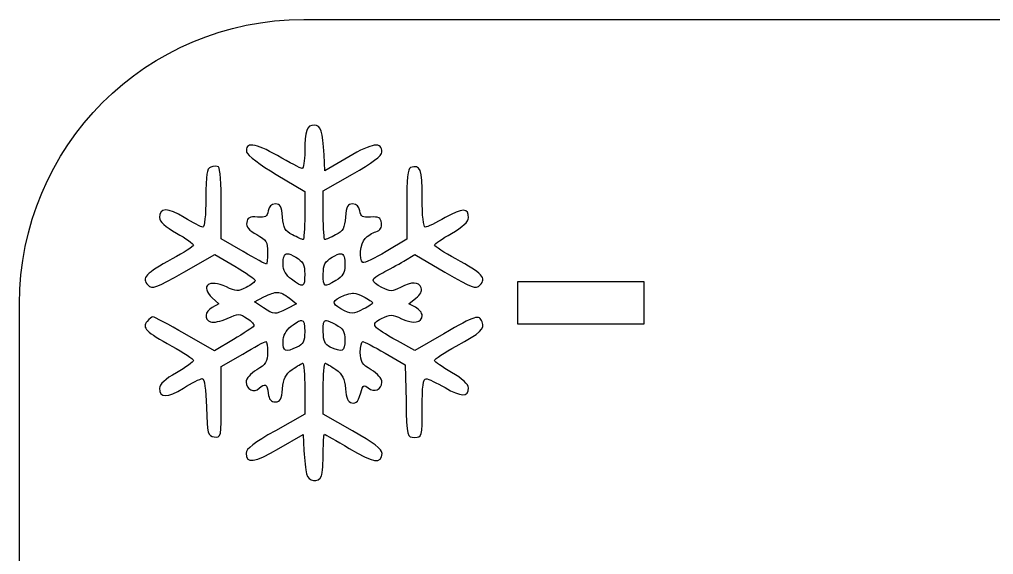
# Model space of a CAD drawing. Extents: x 195 to 337, y 268 to 410.
# Drawn here: x 195.3 to 252.5, y 378.4 to 409.8 of the extents above; entities that cross this region are included whole.
import ezdxf

# ---------------------------------------------------------------- set-up
doc = ezdxf.new("R2010")
doc.units = 0
doc.layers.add('Layer_1', color=7, linetype='CONTINUOUS')

msp = doc.modelspace()

# ---------------------------------------------------------------- linework, layer by layer
at = {"layer": 'Layer_1', "color": 7}
for points in [[(211.956208, 409.848208), (320.296224, 409.848208)], [(212.573727, 403.648067), (212.573727, 403.650999), (212.573727, 403.650999)], [(214.59521, 401.786252), (213.193355, 400.970334), (213.14648, 401.900514)], [(210.336912, 400.750607), (212.01416, 399.754517), (212.01416, 398.345334)], [(213.102537, 398.365847), (213.102537, 399.799929), (214.823727, 400.771119)], [(208.39892, 396.224244), (207.11279, 396.966917), (207.11279, 399.027954)], [(218.003907, 399.010374), (218.003907, 396.952269), (216.791015, 396.225707)], [(204.912597, 395.015747), (206.729, 396.052854), (207.916992, 395.359982)], [(217.831055, 395.669064), (218.475582, 396.055787), (220.249512, 395.015747)], [(195.260074, 284.812072), (195.260074, 393.152088)], [(206.586912, 393.508419), (206.966307, 393.153932), (206.586912, 392.950314)], [(209.58545, 392.925414), (209.061035, 393.271119), (209.620602, 393.559689)], [(211.09277, 393.504024), (211.532225, 393.165647), (210.96533, 392.872682)], [(218.518062, 392.956179), (218.125482, 393.167109), (218.545895, 393.483519)], [(207.827637, 391.059204), (206.72021, 390.400022), (204.971187, 391.399044)], [(220.189452, 391.404909), (218.47412, 390.416139), (217.46777, 390.978639)], [(207.11279, 387.385375), (207.11279, 389.477169), (208.369625, 390.212522)], [(216.732417, 390.260859), (217.91162, 389.575314), (217.96289, 387.446897)], [(212.01269, 388.177854), (212.01269, 386.680787), (210.288575, 385.71106)], [(214.828122, 385.700807), (213.102537, 386.67346), (213.102537, 388.174929)], [(210.502437, 384.663692), (211.921872, 385.486937), (211.97021, 384.54211)], [(212.109372, 383.18713), (212.109372, 383.185667)]]:
    msp.add_lwpolyline(points, dxfattribs=at)
for points in [[(211.956208, 409.848208)], [(210.993162, 396.096804)], [(214.129392, 396.098267)], [(224.519532, 394.447389), (224.519532, 391.984982), (231.955077, 391.984982), (231.955077, 394.447389), (224.519532, 394.447389)], [(210.42041, 393.826292)], [(214.82666, 393.782349)], [(211.822265, 392.184204)], [(213.253415, 392.181272)]]:
    msp.add_lwpolyline(points, close=True, dxfattribs=at)
for points in [[(195.260074, 393.152088), (195.260074, 402.401735), (202.706549, 409.848208), (211.956208, 409.848208)], [(212.573727, 403.650999), (212.136582, 403.650999), (212.01416, 403.308662), (212.01416, 402.093872)], [(213.14648, 401.900514), (213.07703, 403.287137), (212.957495, 403.648067), (212.573727, 403.648067)], [(210.408687, 401.856564), (209.109177, 402.609024), (208.482327, 402.680522), (208.599605, 402.063107)], [(216.54785, 402.066039), (216.555222, 402.683342), (215.9987, 402.603369), (214.59521, 401.786252)], [(208.599605, 402.063107), (208.63337, 401.886512), (209.408667, 401.301467), (210.336912, 400.750607)], [(211.857417, 401.109497), (211.77011, 401.109497), (211.118465, 401.445827), (210.408687, 401.856564)], [(212.01416, 402.093872), (212.01416, 401.552964), (211.942745, 401.109497), (211.857417, 401.109497)], [(214.823727, 400.771119), (215.980362, 401.424137), (216.54527, 401.848562), (216.54785, 402.066039)], [(206.494625, 401.181272), (206.259095, 401.089997), (206.206055, 400.755857), (206.206055, 399.364869)], [(206.948727, 401.190062), (206.857452, 401.245622), (206.653362, 401.242502), (206.494625, 401.181272)], [(207.11279, 399.027954), (207.11279, 400.161587), (207.039972, 401.133939), (206.948727, 401.190062)], [(218.229492, 401.151977), (218.06678, 401.092449), (218.0039, 400.491249), (218.003907, 399.010374)], [(218.910642, 399.367794), (218.910642, 401.078619), (218.800962, 401.362449), (218.229492, 401.151977)], [(206.206055, 399.364869), (206.206055, 398.366559), (206.13251, 397.659789), (206.027337, 397.659789)], [(219.09521, 397.658327), (218.984097, 397.658327), (218.910642, 398.332389), (218.910642, 399.367794)], [(204.934565, 398.222289), (203.973972, 398.813424), (203.48291, 398.815937), (203.48291, 398.228147)], [(210.290037, 399.022097), (210.052122, 399.022097), (209.907717, 398.881179), (209.869625, 398.614869)], [(210.70898, 398.250122), (210.663312, 398.882702), (210.58769, 399.022097), (210.290037, 399.022097)], [(214.82666, 399.019164), (214.529217, 399.019164), (214.453557, 398.880279), (214.40771, 398.247189)], [(215.247065, 398.611937), (215.20934, 398.878959), (215.064972, 399.019164), (214.82666, 399.019164)], [(221.633787, 398.206179), (221.633787, 398.791524), (221.290452, 398.794974), (220.268555, 398.217894)], [(203.48291, 398.228147), (203.48291, 397.991739), (203.809662, 397.692009), (204.481932, 397.312622)], [(206.027337, 397.659789), (205.928135, 397.659789), (205.43738, 397.912944), (204.934565, 398.222289)], [(209.233887, 398.251584), (208.776515, 398.287299), (208.645272, 398.220977), (208.604, 397.933712)], [(209.869625, 398.614869), (209.822007, 398.278704), (209.71052, 398.215074), (209.233887, 398.251584)], [(211.290522, 397.207149), (210.854975, 397.432509), (210.755217, 397.609404), (210.70898, 398.250122)], [(212.01416, 398.345334), (212.01416, 397.570059), (211.968125, 396.934689), (211.914545, 396.934689)], [(213.202145, 396.931764), (213.146555, 396.931764), (213.102537, 397.577304), (213.102537, 398.365847)], [(214.40771, 398.247189), (214.362042, 397.606674), (214.263372, 397.429404), (213.827637, 397.204224)], [(215.88281, 398.248659), (215.40638, 398.212937), (215.294885, 398.276994), (215.247065, 398.611937)], [(216.515622, 397.901484), (216.470015, 398.221772), (216.35327, 398.284772), (215.88281, 398.248659)], [(220.268555, 398.217894), (219.724062, 397.910537), (219.196407, 397.658327), (219.09521, 397.658327)], [(220.634765, 397.295042), (221.284617, 397.666892), (221.633787, 397.985529), (221.633787, 398.206179)], [(208.604, 397.933712), (208.566275, 397.676327), (208.73933, 397.468119), (209.194332, 397.223267)], [(216.199212, 397.390254), (216.452007, 397.469627), (216.553527, 397.634897), (216.515622, 397.901484)], [(204.481932, 397.312622), (205.030985, 397.002654), (205.479492, 396.686012), (205.479492, 396.608034)], [(209.194332, 397.223267), (209.758062, 396.919674), (209.835927, 396.792662), (209.835935, 396.180294)], [(211.914545, 396.934689), (211.858962, 396.934689), (211.579235, 397.058619), (211.290522, 397.207149)], [(213.827637, 397.204224), (213.538925, 397.055402), (213.257105, 396.931764), (213.202145, 396.931764)], [(215.554685, 396.997682), (215.705487, 397.148484), (215.99444, 397.325177), (216.199212, 397.390254)], [(219.637205, 396.602169), (219.63653, 396.669639), (220.085712, 396.980934), (220.634765, 397.295042)], [(205.479492, 396.608034), (205.479492, 396.530642), (204.91733, 396.161904), (204.229977, 395.790647)], [(215.428707, 395.591432), (215.178492, 395.746202), (215.264982, 396.707979), (215.554685, 396.997682)], [(220.883787, 395.800899), (220.19921, 396.173747), (219.638, 396.534707), (219.637205, 396.602169)], [(209.761227, 395.483034), (209.719527, 395.483034), (209.106522, 395.816252), (208.39892, 396.224244)], [(209.835935, 396.180294), (209.835935, 395.796744), (209.802837, 395.483034), (209.761227, 395.483034)], [(210.74267, 395.468379), (210.74267, 395.901969), (210.80267, 396.097389), (210.993162, 396.096804)], [(210.993162, 396.096804), (211.10825, 396.096542), (211.26911, 396.025847), (211.49414, 395.893187)], [(211.49414, 395.893187), (211.919765, 395.641757), (212.01416, 395.463152), (212.01416, 394.900022)], [(213.102537, 394.900022), (213.102537, 395.463354), (213.19673, 395.641757), (213.622557, 395.893187)], [(213.622557, 395.893187), (213.852132, 396.028119), (214.015302, 396.101387), (214.129392, 396.098267)], [(214.129392, 396.098267), (214.319877, 396.092597), (214.37402, 395.877729), (214.37402, 395.400999)], [(216.791015, 396.225707), (216.123905, 395.826279), (215.510457, 395.541032), (215.428707, 395.591432)], [(204.229977, 395.790647), (202.671125, 394.948704), (202.407305, 394.666044), (202.806147, 394.267209)], [(207.916992, 395.359982), (208.56962, 394.978217), (209.104452, 394.606037), (209.10644, 394.533812)], [(211.242185, 394.596804), (210.90902, 394.845392), (210.74267, 395.135229), (210.74267, 395.468379)], [(214.37402, 395.400999), (214.37402, 394.968827), (214.248905, 394.762734), (213.84668, 394.525022)], [(216.596187, 394.984982), (216.920615, 395.149674), (217.476455, 395.456754), (217.831055, 395.669064)], [(222.312012, 394.265747), (222.709662, 394.663389), (222.441042, 394.953429), (220.883787, 395.800899)], [(202.806147, 394.267209), (203.071242, 394.002174), (203.249022, 394.065377), (204.912597, 395.015747)], [(212.01416, 394.900022), (212.01416, 394.114427), (211.93232, 394.082259), (211.242185, 394.596804)], [(213.84668, 394.525022), (213.130557, 394.101954), (213.102537, 394.115222), (213.102537, 394.900022)], [(216.550782, 394.119264), (215.859252, 394.476849), (215.866392, 394.616709), (216.596187, 394.984982)], [(220.249512, 395.015747), (221.870465, 394.066652), (222.048597, 394.002234), (222.312012, 394.265747)], [(207.410157, 394.147097), (206.386662, 394.635219), (205.83626, 394.207757), (206.586912, 393.508419)], [(209.10644, 394.533812), (209.10869, 394.462382), (208.868502, 394.277822), (208.573242, 394.125122)], [(218.853515, 394.097289), (218.712627, 394.466784), (218.320505, 394.470992), (217.63037, 394.113399)], [(208.573242, 394.125122), (208.08749, 393.873969), (207.976857, 393.875537), (207.410157, 394.147097)], [(209.620602, 393.559689), (209.97638, 393.744227), (210.209277, 393.834227), (210.42041, 393.826292)], [(210.42041, 393.826292), (210.631535, 393.817787), (210.82211, 393.711497), (211.09277, 393.504024)], [(214.141107, 392.866817), (213.5615, 393.181127), (213.606072, 393.349284), (214.350582, 393.657834)], [(214.350582, 393.657834), (214.542095, 393.737769), (214.686177, 393.779799), (214.82666, 393.782349)], [(214.82666, 393.782349), (214.846782, 393.782717), (214.86671, 393.782162), (214.886712, 393.780879)], [(214.886712, 393.780879), (215.047437, 393.769547), (215.210795, 393.707094), (215.443355, 393.586059)], [(217.63037, 394.113399), (217.14938, 393.864804), (217.039902, 393.866409), (216.550782, 394.119264)], [(218.545895, 393.483519), (218.814762, 393.686199), (218.925942, 393.908589), (218.853515, 394.097289)], [(215.443355, 393.586059), (215.753097, 393.425334), (216.007325, 393.258834), (216.007325, 393.213984)], [(216.007325, 393.213984), (216.007325, 393.168354), (215.765667, 393.007322), (215.471187, 392.855102)], [(206.586912, 392.950314), (206.13986, 392.711072), (206.086085, 392.249027), (206.487305, 392.094849)], [(207.464352, 392.301392), (208.120355, 392.597439), (208.18643, 392.597072), (208.633295, 392.305787)], [(210.96533, 392.872682), (210.256152, 392.505992), (210.2216, 392.506539), (209.58545, 392.925414)], [(215.471187, 392.855102), (214.823907, 392.520332), (214.778262, 392.521869), (214.141107, 392.866817)], [(216.52148, 392.291139), (217.035207, 392.556744), (217.131492, 392.554659), (217.70654, 392.279417)], [(217.70654, 392.279417), (218.384765, 391.955987), (218.910642, 392.041112), (218.910642, 392.474244)], [(218.910642, 392.474244), (218.910642, 392.623059), (218.734347, 392.840694), (218.518062, 392.956179)], [(222.433587, 392.102169), (222.262955, 392.545847), (222.05432, 392.480402), (220.189452, 391.404909)], [(202.756347, 392.127077), (202.44224, 391.748447), (202.675925, 391.516097), (204.203607, 390.678347)], [(203.102045, 392.398067), (203.03657, 392.398067), (202.880577, 392.276177), (202.756347, 392.127077)], [(204.971187, 391.399044), (204.009005, 391.948712), (203.16773, 392.398067), (203.102045, 392.398067)], [(206.487305, 392.094849), (206.642075, 392.035322), (207.08198, 392.129897), (207.464352, 392.301392)], [(208.633295, 392.305787), (208.893635, 392.135139), (209.06705, 391.933539), (209.020017, 391.857542)], [(211.22168, 391.839962), (211.51436, 392.070137), (211.703015, 392.188967), (211.822265, 392.184204)], [(211.822265, 392.184204), (211.975047, 392.178534), (212.01416, 391.967349), (212.01416, 391.519164)], [(213.102537, 391.517702), (213.102537, 391.982582), (213.10478, 392.176029), (213.253415, 392.181272)], [(213.253415, 392.181272), (213.263337, 392.181617), (213.274362, 392.181144), (213.285642, 392.179809)], [(213.285642, 392.179809), (213.392795, 392.168469), (213.565047, 392.078424), (213.83789, 391.938107)], [(213.83789, 391.938107), (214.275027, 391.712184), (214.37402, 391.546089), (214.37402, 391.031372)], [(217.46777, 390.978639), (215.937687, 391.834277), (215.85674, 391.947264), (216.52148, 392.291139)], [(220.913082, 390.675414), (222.364782, 391.471127), (222.59312, 391.686474), (222.433587, 392.102169)], [(209.020017, 391.857542), (208.972392, 391.782144), (208.436802, 391.422122), (207.827637, 391.059204)], [(210.74414, 390.931764), (210.74414, 391.289522), (210.900215, 391.586574), (211.22168, 391.839962)], [(212.01416, 391.519164), (212.01416, 390.948489), (211.93025, 390.783594), (211.551267, 390.610959)], [(213.511227, 390.621212), (213.192545, 390.774002), (213.102537, 390.972827), (213.102537, 391.517702)], [(208.369625, 390.212522), (209.060945, 390.616322), (209.67293, 390.946412), (209.730462, 390.946412)], [(209.730462, 390.946412), (209.78798, 390.946412), (209.835935, 390.657609), (209.835935, 390.304809)], [(211.551267, 390.610959), (210.86471, 390.298217), (210.74414, 390.346494), (210.74414, 390.931764)], [(214.37402, 391.031372), (214.37402, 390.361059), (214.212672, 390.283299), (213.511227, 390.621212)], [(215.279292, 390.303347), (215.279292, 390.656147), (215.341647, 390.944942), (215.416992, 390.944942)], [(215.416992, 390.944942), (215.49239, 390.944942), (216.083952, 390.637674), (216.732417, 390.260859)], [(204.203607, 390.678347), (204.905645, 390.293567), (205.479492, 389.910879), (205.479492, 389.828732)], [(209.835935, 390.304809), (209.835935, 389.764074), (209.736357, 389.604099), (209.20019, 389.288207)], [(215.915037, 389.288207), (215.379485, 389.604099), (215.279292, 389.762837), (215.279292, 390.303347)], [(219.637205, 389.838984), (219.637205, 389.914389), (220.211037, 390.290664), (220.913082, 390.675414)], [(205.479492, 389.828732), (205.479492, 389.747379), (205.029522, 389.426762), (204.480462, 389.116817)], [(211.281732, 389.307249), (211.566087, 389.509644), (211.846235, 389.674922), (211.905762, 389.674929)], [(211.905762, 389.674929), (211.965312, 389.674929), (212.014677, 389.001549), (212.01269, 388.177854)], [(213.102537, 388.174929), (213.102537, 389.000169), (213.153395, 389.674929), (213.210935, 389.674929)], [(213.210935, 389.674929), (213.270492, 389.674929), (213.55061, 389.510492), (213.834957, 389.307249)], [(220.634765, 389.130002), (220.085712, 389.444139), (219.637205, 389.763392), (219.637205, 389.838984)], [(204.480462, 389.116817), (203.8082, 388.737399), (203.48291, 388.437819), (203.48291, 388.201292)], [(209.20019, 389.288207), (208.822587, 389.065404), (208.565915, 388.771457), (208.565915, 388.563107)], [(210.70898, 388.173459), (210.752637, 388.773924), (210.875945, 389.018739), (211.281732, 389.307249)], [(213.834957, 389.307249), (214.239747, 389.019107), (214.364255, 388.773564), (214.40771, 388.174929)], [(216.550782, 388.563107), (216.550782, 388.771742), (216.292662, 389.065577), (215.915037, 389.288207)], [(221.633787, 388.229124), (221.633787, 388.439169), (221.269737, 388.766717), (220.634765, 389.130002)], [(204.88769, 388.211544), (205.38455, 388.517319), (205.88225, 388.768187), (205.992185, 388.768187)], [(205.992185, 388.768187), (206.119175, 388.768187), (206.210802, 388.159584), (206.24414, 387.089477)], [(208.565915, 388.563107), (208.565915, 388.141254), (209.053692, 387.912677), (209.340815, 388.199829)], [(209.340815, 388.199829), (209.664845, 388.523859), (209.807712, 388.443609), (209.869625, 387.905394)], [(215.733395, 388.223267), (216.087192, 387.929597), (216.550782, 388.122662), (216.550782, 388.563107)], [(218.910642, 387.042602), (218.910642, 388.302827), (218.972435, 388.765779), (219.13769, 388.763792)], [(219.13769, 388.763792), (219.2627, 388.762292), (219.765252, 388.526567), (220.25537, 388.237914)], [(203.48291, 388.201292), (203.48291, 387.621662), (203.932857, 387.624467), (204.88769, 388.211544)], [(209.869625, 387.905394), (209.911325, 387.546415), (210.02831, 387.40735), (210.290037, 387.40735)], [(210.290037, 387.40735), (210.586887, 387.40735), (210.663537, 387.545702), (210.70898, 388.173459)], [(214.40771, 388.174929), (214.4474, 387.617522), (214.548515, 387.392807), (214.781247, 387.348752)], [(214.781247, 387.348752), (215.074527, 387.293192), (215.14379, 387.38902), (215.390622, 388.198359)], [(215.390622, 388.198359), (215.45018, 388.394807), (215.519277, 388.400432), (215.733395, 388.223267)], [(220.25537, 388.237914), (221.19473, 387.684872), (221.633787, 387.68275), (221.633787, 388.229124)], [(206.7041, 385.35217), (207.107315, 385.29463), (207.11279, 385.319852), (207.11279, 387.385375)], [(217.96289, 387.446897), (218.014475, 385.318787), (218.0147, 385.31848), (218.462397, 385.31848)], [(206.24414, 387.089477), (206.293715, 385.504825), (206.318915, 385.406935), (206.7041, 385.35217)], [(218.462397, 385.31848), (218.907267, 385.31848), (218.910642, 385.329827), (218.910642, 387.042602)], [(210.288575, 385.71106), (209.037875, 385.00744), (208.564452, 384.643307), (208.564452, 384.388307)], [(216.552245, 384.382442), (216.552245, 384.629342), (216.061557, 385.004927), (214.828122, 385.700807)], [(213.104, 384.426392), (213.104, 385.017302), (213.133737, 385.500122), (213.171387, 385.500122)], [(213.171387, 385.500122), (213.209112, 385.500122), (213.863885, 385.125782), (214.627437, 384.666625)], [(208.564452, 384.388307), (208.564452, 383.755525), (209.059865, 383.826685), (210.502437, 384.663692)], [(211.97021, 384.54211), (211.99601, 384.021655), (212.059767, 383.41198), (212.109372, 383.18713)], [(214.627437, 384.666625), (216.026952, 383.82547), (216.552245, 383.74726), (216.552245, 384.382442)], [(212.99267, 383.065555), (213.054155, 383.224285), (213.104, 383.835482), (213.104, 384.426392)], [(212.109372, 383.185667), (212.216525, 382.7116), (212.825195, 382.62907), (212.99267, 383.065555)]]:
    msp.add_open_spline(points, degree=3, dxfattribs=at)

doc.saveas('drawing.dxf')
